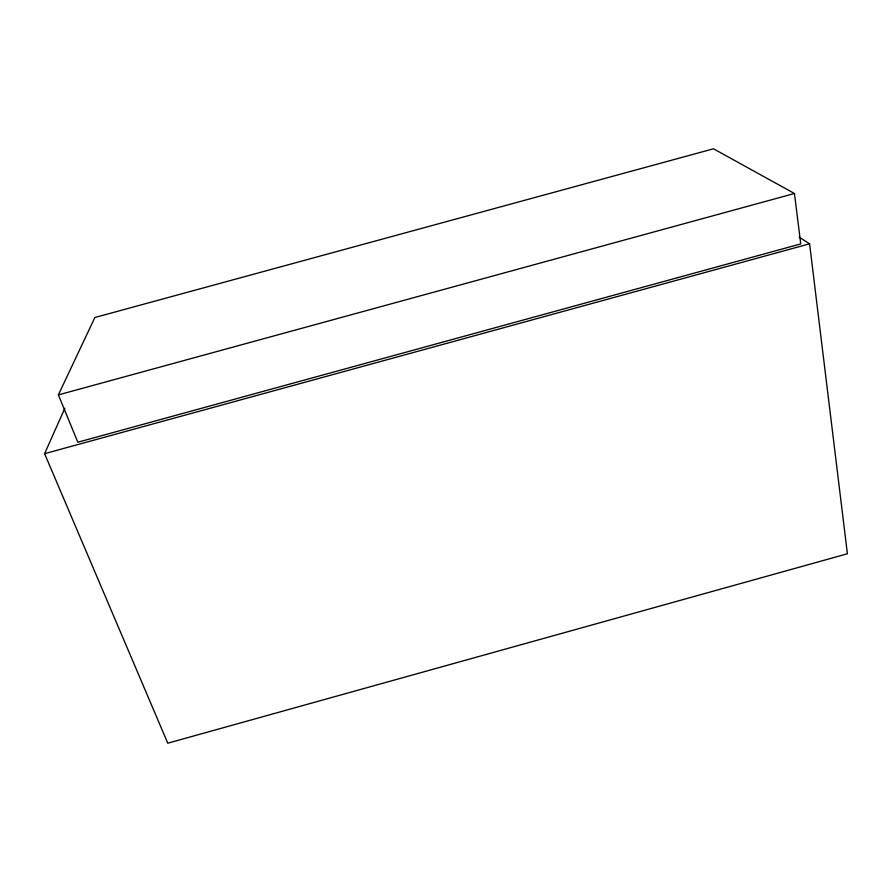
<?xml version="1.0" encoding="UTF-8"?>
<svg xmlns="http://www.w3.org/2000/svg" width="892" height="892" viewBox="0 0 892 892"><rect width="100%" height="100%" fill="white"/><g stroke="black" fill="none" stroke-linecap="round" stroke-linejoin="round"><path stroke-width="1.34" d="M799.12 237.183L809.59 243.806L847.4 553.776L167.774 743.203L44.6 453.682L64.871 408.213M58.381 394.9L94.864 317.507L713.5 148.797L794.438 193.497L800.748 243.906L77.827 442.22L58.381 394.9L794.438 193.497M44.6 453.682L809.59 243.806"/></g></svg>
